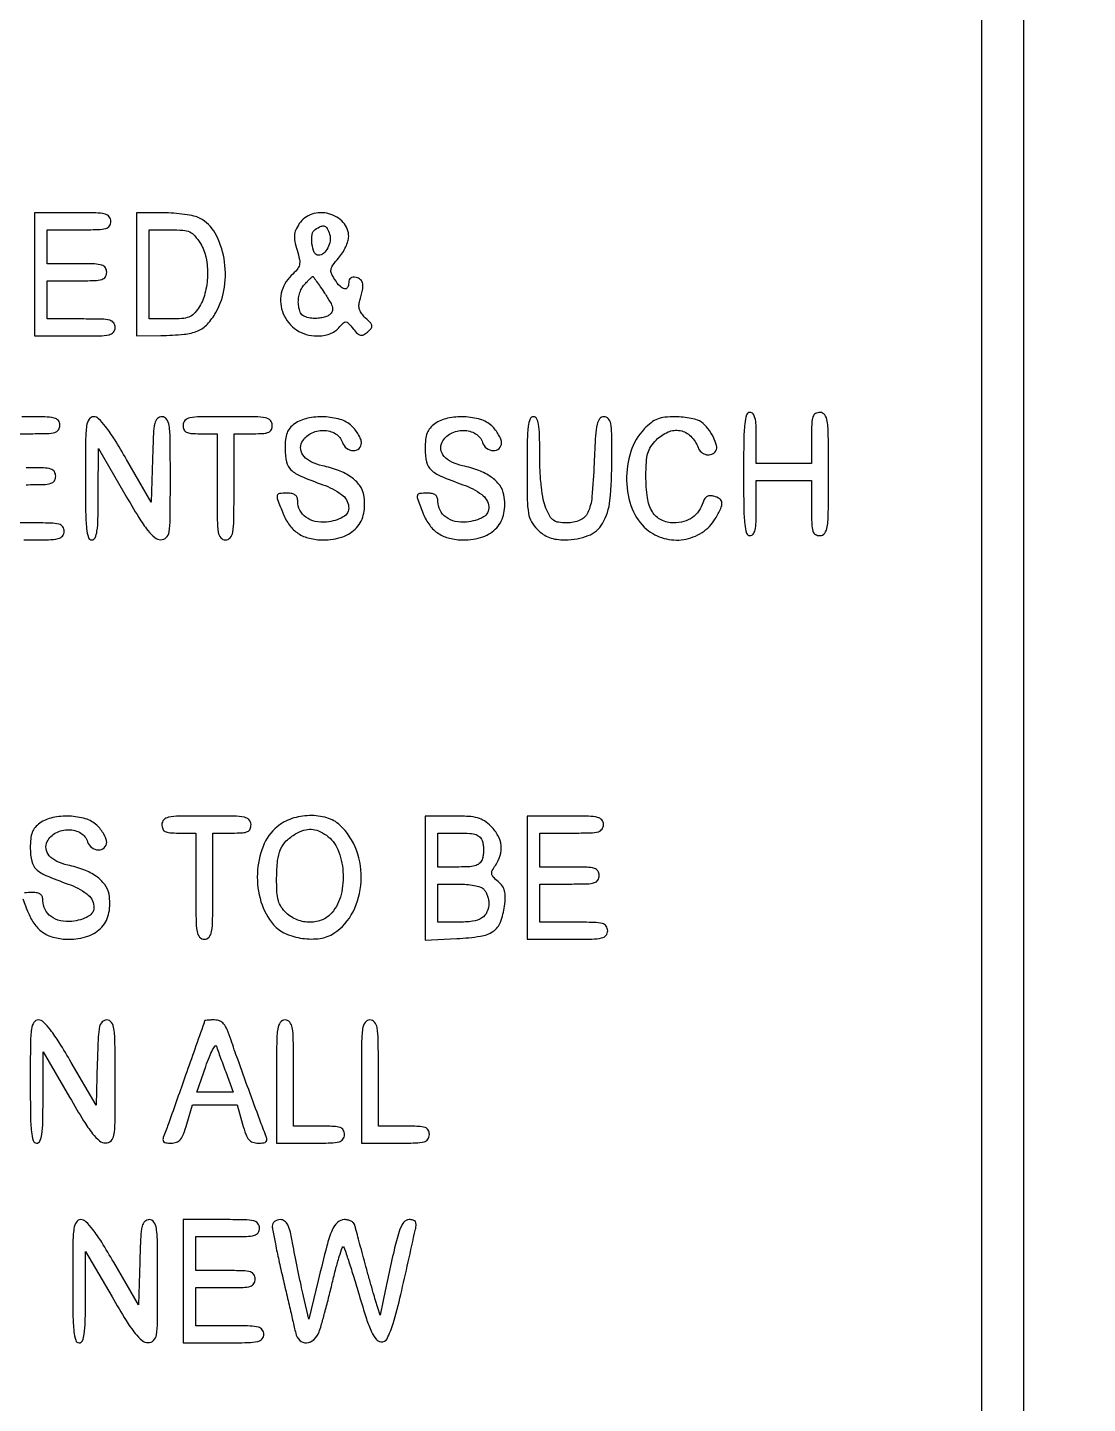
# Model space of a CAD drawing. Extents: x 0 to 1066, y 0 to 761.
# Drawn here: x 941.88 to 963, y 281.61 to 309.01 of the extents above; entities that cross this region are included whole.
import ezdxf

# ---------------------------------------------------------------- set-up
doc = ezdxf.new("R2010")
doc.units = 0
doc.header["$MEASUREMENT"] = 0

msp = doc.modelspace()

# ---------------------------------------------------------------- linework, layer by layer
for points in [[(409.06215, 749.15415), (40.8618, 749.132981), (40.8618, 380.65769), (40.8618, 12.1824), (501.2973, 12.1824), (961.7328, 12.1824), (961.7328, 380.646631), (961.7328, 749.110861), (961.41555, 749.1633, 0.040886), (961.153339, 749.184871, 0.000002), (934.190609, 749.194398, 0.000089), (904.448031, 749.199508, 0.000054), (869.1804, 749.195529, -0.000029), (813.61687, 749.186499, -0.000004), (696.10453, 749.175037, -0.000004), (556.774728, 749.163736, -0.000004)], [(942.021, 304.0947), (942.021, 302.868), (942.8247, 302.868, 0.004147), (943.315409, 302.87207, 0.047763), (943.506788, 302.893603, 0.16431), (943.594194, 302.945193, 0.179874), (943.6284, 303.0372, 0.157888), (943.59886, 303.128416, 0.176663), (943.52265, 303.179962, 0.055952), (943.357778, 303.202053, 0.005351), (942.9516, 303.2064), (942.2748, 303.2064), (942.2748, 303.5871), (942.2748, 303.9678), (942.867, 303.9678, 0.006583), (943.216892, 303.972407, 0.063075), (943.364025, 303.994993, 0.183695), (943.43287, 304.046426, 0.142406), (943.4592, 304.137, 0.142406), (943.43287, 304.227574, 0.183695), (943.364025, 304.279007, 0.063075), (943.216892, 304.301593, 0.006583), (942.867, 304.3062), (942.2748, 304.3062), (942.2748, 304.6446), (942.2748, 304.983), (942.9093, 304.983, 0.005909), (943.287326, 304.987467, 0.059311), (943.443338, 305.00979, 0.180365), (943.515856, 305.061288, 0.150217), (943.5438, 305.1522, 0.17273), (943.511127, 305.243957, 0.168559), (943.427475, 305.29555, 0.050222), (943.244922, 305.317249, 0.004487), (942.7824, 305.3214), (942.021, 305.3214)], [(944.0514, 304.0947), (944.0514, 302.868), (944.53785, 302.876433, 0.018847), (945.00082, 302.901933, 0.076273), (945.274229, 302.970281, 0.107083), (945.465418, 303.104069, 0.057946), (945.635622, 303.336964, 0.09461), (945.806613, 303.841618, 0.077415), (945.797201, 304.412231, 0.083451), (945.621567, 304.912665, 0.148656), (945.311384, 305.214403, 0.065462), (945.19904, 305.254866, 0.01784), (945.013059, 305.288574, 0.017725), (944.797431, 305.311991, 0.017594), (944.58015, 305.320153), (944.0514, 305.3214)], [(947.29768, 305.10526, 0.039553), (947.228465, 304.978855, 0.083984), (947.200481, 304.871211, 0.072516), (947.207496, 304.75044, 0.02375), (947.251759, 304.577301, -0.021576), (947.300297, 304.390824, -0.108718), (947.299752, 304.283791, -0.121255), (947.254314, 304.19277, -0.029705), (947.13763, 304.070918, 0.156133), (946.938383, 303.717507, 0.151634), (946.978247, 303.309433, 0.147851), (947.244242, 302.98841, 0.147376), (947.643883, 302.868, 0.038806), (947.780493, 302.878618, 0.049706), (947.90251, 302.910357, 0.055098), (948.005042, 302.961654, 0.072307), (948.083767, 303.03047, -0.018945), (948.175285, 303.129502, -0.216096), (948.223844, 303.147851, -0.193875), (948.272651, 303.124433, -0.014945), (948.369343, 303.012064, 0.025285), (948.455098, 302.916473, 0.141931), (948.514517, 302.883467, 0.183328), (948.573992, 302.891701, 0.04817), (948.65496, 302.946674, 0.037348), (948.729628, 303.018699, 0.217808), (948.745358, 303.069582, 0.156719), (948.719175, 303.1252, 0.017469), (948.618764, 303.225523, -0.044006), (948.541925, 303.310899, -0.080245), (948.49834, 303.393662, -0.089908), (948.485826, 303.479219, -0.068744), (948.501985, 303.572593, 0.023636), (948.556958, 303.778101, 0.092758), (948.560764, 303.908715, 0.169888), (948.517633, 303.989107, 0.135324), (948.42945, 304.034212, 0.072907), (948.368281, 304.037777, 0.130297), (948.321214, 304.020785, 0.144441), (948.291831, 303.984324, 0.098163), (948.2814, 303.931703, -0.119465), (948.2577, 303.833925, -0.339694), (948.198198, 303.805893, -0.156077), (948.109004, 303.857475, -0.039216), (948.004956, 303.991974, -0.037791), (947.939499, 304.110522, -0.151707), (947.929067, 304.19169, -0.116558), (947.965449, 304.276473, -0.018236), (948.079826, 304.419692, 0.035983), (948.156972, 304.523647, 0.031599), (948.222188, 304.642088, 0.032936), (948.267282, 304.756887, 0.077264), (948.2814, 304.847706, 0.186977), (948.17207, 305.129846, 0.14484), (947.887688, 305.301765, 0.140185), (947.548256, 305.294132, 0.174159)], [(945.326353, 304.70805, -0.090931), (945.438674, 304.426331, -0.056823), (945.468735, 304.071409, -0.056208), (945.417825, 303.713588, -0.081785), (945.28903, 303.422709, -0.053857), (945.195767, 303.309166, -0.102503), (945.096765, 303.245535, -0.073821), (944.959088, 303.214809, -0.018052), (944.72625, 303.2064), (944.3052, 303.2064), (944.3052, 304.0947), (944.3052, 304.983), (944.729443, 304.983, -0.017821), (944.979418, 304.974088, -0.090339), (945.113917, 304.939535, -0.111314), (945.213676, 304.863166, -0.033754)], [(947.901989, 304.89434, -0.115961), (947.912105, 304.76225, -0.083184), (947.865297, 304.621207, -0.090454), (947.780258, 304.513169, -0.182884), (947.680453, 304.4754, -0.300839), (947.596643, 304.530845, -0.068666), (947.549851, 304.703417, -0.065045), (947.550272, 304.890717, -0.222068), (947.6143, 304.990785, -0.037137), (947.729669, 305.052368, -0.18702), (947.801361, 305.05569, -0.196173), (947.854479, 305.009951, -0.041311)], [(947.801208, 303.72133, -0.012827), (947.9158, 303.538125, -0.075701), (947.957904, 303.433376, -0.159105), (947.95158, 303.358715, -0.120075), (947.902166, 303.292217, -0.08589), (947.839994, 303.256506, -0.038442), (947.74889, 303.230983, -0.036581), (947.645969, 303.21824, -0.041078), (947.546266, 303.221437, -0.044993), (947.424794, 303.246578, -0.124486), (947.350542, 303.29126, -0.123529), (947.306126, 303.366106, -0.043972), (947.281009, 303.488832, -0.053422), (947.280227, 303.596689, -0.047057), (947.301877, 303.70715, -0.048153), (947.342955, 303.808867, -0.063965), (947.399871, 303.890682, -0.005698), (947.457259, 303.952661, -0.008739), (947.508504, 304.004895, -0.003998), (947.55288, 304.047881, -0.192707), (947.56417, 304.0524, -0.240293), (947.575159, 304.046795, -0.001535), (947.641202, 303.955148, -0.005663), (947.715923, 303.848248, -0.003528)], [(943.0362, 300.0339, 0.003213), (943.040528, 299.360379, 0.022561), (943.059538, 299.0328, 0.049302), (943.095453, 298.857077, 0.328801), (943.1631, 298.8072, 0.295501), (943.228472, 298.849531, 0.070336), (943.266206, 298.980231, 0.029944), (943.28624, 299.227794, 0.004715), (943.291837, 299.71665), (943.293674, 300.6261), (943.820587, 299.719957, 0.006242), (944.099961, 299.253024, 0.029041), (944.279682, 298.995737, 0.052989), (944.416926, 298.855238, 0.170079), (944.53785, 298.810507, 0.199339), (944.646131, 298.853273, 0.163117), (944.703825, 298.964706, 0.036571), (944.724904, 299.223581, 0.002034), (944.7282, 300.0339, 0.002367), (944.724569, 300.801072, 0.031318), (944.704184, 301.083383, 0.117824), (944.654377, 301.212077, 0.246563), (944.56196, 301.2606, 0.195513), (944.471155, 301.223682, 0.145553), (944.417852, 301.128256, 0.043894), (944.390339, 300.921993, 0.004128), (944.37161, 300.410718), (944.3475, 299.560836), (943.854317, 300.410718, 0.007787), (943.614238, 300.809983, 0.025041), (943.437401, 301.06461, 0.035073), (943.299547, 301.219518, 0.195814), (943.198667, 301.2606, 0.254619), (943.108661, 301.211588, 0.110911), (943.060151, 301.079758, 0.030502), (943.039887, 300.793586, 0.002427)], [(944.982, 301.0914, 0.094959), (944.998563, 301.004974, 0.184152), (945.04545, 300.953925, 0.098846), (945.138439, 300.92853, 0.017388), (945.3204, 300.9222), (945.6588, 300.9222), (945.6588, 299.8647, 0.002827), (945.662531, 299.204741, 0.036854), (945.683334, 298.960537, 0.138781), (945.734594, 298.850068, 0.218517), (945.828, 298.8072, 0.218517), (945.921406, 298.850068, 0.138781), (945.972666, 298.960537, 0.036854), (945.993469, 299.204741, 0.002827), (945.9972, 299.8647), (945.9972, 300.9222), (946.3779, 300.9222, 0.013964), (946.587658, 300.928059, 0.090841), (946.689863, 300.95275, 0.188085), (946.740434, 301.003795, 0.102588), (946.7586, 301.0914, 0.193568), (946.721402, 301.183885, 0.15568), (946.626413, 301.235421, 0.043488), (946.417405, 301.256667, 0.003595), (945.8703, 301.2606, 0.003595), (945.323195, 301.256667, 0.043488), (945.114188, 301.235421, 0.15568), (945.019198, 301.183885, 0.193568)], [(947.20275, 301.118944, 0.064007), (947.109952, 301.034732, 0.085808), (947.052151, 300.937165, 0.066535), (947.021634, 300.807274, 0.024477), (947.0124, 300.618758, 0.055339), (947.041037, 300.360812, 0.149321), (947.131273, 300.202324, 0.090969), (947.325044, 300.076662, 0.013145), (947.766497, 299.906657, -0.070637), (948.140995, 299.710569, -0.215768), (948.280751, 299.467824, -0.299828), (948.172996, 299.263464, -0.104684), (947.839204, 299.16227, -0.073735), (947.612738, 299.176205, -0.104161), (947.428447, 299.257673, -0.119079), (947.309123, 299.396512, -0.118782), (947.2662, 299.574643, 0.082235), (947.253746, 299.649852, 0.147435), (947.217633, 299.700334, 0.119852), (947.153424, 299.728894, 0.045016), (947.0547, 299.7378, 0.028442), (946.900293, 299.72901, 0.327023), (946.858192, 299.690113, 0.139119), (946.864829, 299.610942, 0.005125), (946.974689, 299.328001, 0.065244), (947.103477, 299.098252, 0.088006), (947.276842, 298.935438, 0.085852), (947.49914, 298.839565, 0.059042), (947.772273, 298.8072, 0.079385), (948.161477, 298.869386, 0.130563), (948.439288, 299.050024, 0.137881), (948.581428, 299.336502, 0.093265), (948.581628, 299.703247, 0.114024), (948.498095, 299.894128, 0.079467), (948.32907, 300.058886, 0.063948), (948.079722, 300.1907, 0.038754), (947.758566, 300.283434, -0.060203), (947.541887, 300.356177, -0.103319), (947.390806, 300.471045, -0.141227), (947.326442, 300.609835, -0.162669), (947.350878, 300.753146, -0.149104), (947.524637, 300.926203, -0.123853), (947.779031, 300.988698, -0.133716), (948.018353, 300.9221, -0.183571), (948.155873, 300.748672, 0.153609), (948.237787, 300.632012, 0.157876), (948.370816, 300.584861, 0.194842), (948.486796, 300.628172, 0.210147), (948.5352, 300.738253, 0.093821), (948.521533, 300.810446, 0.037607), (948.477683, 300.90137, 0.035541), (948.414323, 300.994863, 0.037508), (948.339397, 301.076653, 0.118482), (948.11367, 301.205394, 0.061394), (947.791323, 301.257356, 0.060569), (947.459156, 301.229454, 0.10142)], [(949.99455, 301.118944, 0.064007), (949.901752, 301.034732, 0.085808), (949.843951, 300.937165, 0.066535), (949.813434, 300.807274, 0.024477), (949.8042, 300.618758, 0.055339), (949.832837, 300.360812, 0.149321), (949.923073, 300.202324, 0.090969), (950.116844, 300.076662, 0.013145), (950.558297, 299.906657, -0.070637), (950.932795, 299.710569, -0.215768), (951.072551, 299.467824, -0.299828), (950.964796, 299.263464, -0.104684), (950.631004, 299.16227, -0.073735), (950.404538, 299.176205, -0.104161), (950.220247, 299.257673, -0.119079), (950.100923, 299.396512, -0.118782), (950.058, 299.574643, 0.082235), (950.045546, 299.649852, 0.147435), (950.009433, 299.700334, 0.119852), (949.945224, 299.728894, 0.045016), (949.8465, 299.7378, 0.028442), (949.692093, 299.72901, 0.327023), (949.649992, 299.690113, 0.139119), (949.656629, 299.610942, 0.005125), (949.766489, 299.328001, 0.065244), (949.895277, 299.098252, 0.088006), (950.068642, 298.935438, 0.085852), (950.29094, 298.839565, 0.059042), (950.564073, 298.8072, 0.079385), (950.953277, 298.869386, 0.130563), (951.231088, 299.050024, 0.137881), (951.373228, 299.336502, 0.093265), (951.373428, 299.703247, 0.114024), (951.289895, 299.894128, 0.079467), (951.12087, 300.058886, 0.063948), (950.871522, 300.1907, 0.038754), (950.550366, 300.283434, -0.060203), (950.333687, 300.356177, -0.103319), (950.182606, 300.471045, -0.141227), (950.118242, 300.609835, -0.162669), (950.142678, 300.753146, -0.149104), (950.316437, 300.926203, -0.123853), (950.570831, 300.988698, -0.133716), (950.810153, 300.9221, -0.183571), (950.947673, 300.748672, 0.153609), (951.029587, 300.632012, 0.157876), (951.162616, 300.584861, 0.194842), (951.278596, 300.628172, 0.210147), (951.327, 300.738253, 0.093821), (951.313333, 300.810446, 0.037607), (951.269483, 300.90137, 0.035541), (951.206123, 300.994863, 0.037508), (951.131197, 301.076653, 0.118482), (950.90547, 301.205394, 0.061394), (950.583123, 301.257356, 0.060569), (950.250956, 301.229454, 0.10142)], [(951.8346, 300.241555, 0.003964), (951.839625, 299.607702, 0.037977), (951.86437, 299.338831, 0.086932), (951.92429, 299.170039, 0.067817), (952.042255, 299.014855, 0.045287), (952.159429, 298.91718, 0.061733), (952.281229, 298.853605, 0.057123), (952.422102, 298.818588, 0.032389), (952.597716, 298.8072, 0.091481), (953.055483, 298.89166, 0.171956), (953.338283, 299.132525, 0.107033), (953.486319, 299.59233, 0.02456), (953.5266, 300.411883, 0.004091), (953.522458, 300.918082, 0.042042), (953.501504, 301.126079, 0.139542), (953.453241, 301.223071, 0.210994), (953.368267, 301.2606, 0.224554), (953.281766, 301.219689, 0.120063), (953.229404, 301.110807, 0.038088), (953.19861, 300.880874, 0.003955), (953.171825, 300.335662, -0.011778), (953.12815, 299.66191, -0.086058), (953.045304, 299.350462, -0.186836), (952.889586, 299.199554, -0.100409), (952.623624, 299.1456, -0.036356), (952.461866, 299.157377, -0.118728), (952.362954, 299.197081, -0.110433), (952.288963, 299.279302, -0.02926), (952.210983, 299.438983, -0.051176), (952.159426, 299.609561, -0.018965), (952.121064, 299.857797, -0.016895), (952.096492, 300.15819, -0.011958), (952.0884, 300.496483, 0.005918), (952.083605, 300.901643, 0.03524), (952.063738, 301.112097, 0.084231), (952.025549, 301.222637, 0.274093), (951.9615, 301.2606, 0.308918), (951.895315, 301.215395, 0.062189), (951.858384, 301.069609, 0.026926), (951.839083, 300.794539, 0.004053)], [(954.170029, 301.01612, 0.114205), (953.902161, 300.56574, 0.083506), (953.819234, 299.987764, 0.085163), (953.929764, 299.425294, 0.127519), (954.218203, 299.019227, 0.108551), (954.564066, 298.837735, 0.105254), (954.958205, 298.815143, 0.106878), (955.322622, 298.954573, 0.11522), (955.585318, 299.229312, 0.021165), (955.693999, 299.432461, 0.127063), (955.717165, 299.549049, 0.232712), (955.674427, 299.624758, 0.086167), (955.559943, 299.676943, 0.067058), (955.483089, 299.686355, 0.120753), (955.421962, 299.670591, 0.12276), (955.375709, 299.628609, 0.07065), (955.342901, 299.560411, -0.072622), (955.256776, 299.383171, -0.089596), (955.128295, 299.252259, -0.08774), (954.959831, 299.172738, -0.066597), (954.756987, 299.1456, -0.114856), (954.506875, 299.203822, -0.145297), (954.333322, 299.364208, -0.099183), (954.233715, 299.647134, -0.035212), (954.2034, 300.077069, -0.014703), (954.211729, 300.360243, -0.055361), (954.241625, 300.535021, -0.07729), (954.303079, 300.667512, -0.049247), (954.411055, 300.799145, -0.096703), (954.644625, 300.956412, -0.146157), (954.886627, 300.983024, -0.15206), (955.096832, 300.87291, -0.107279), (955.242338, 300.64725, 0.127947), (955.308611, 300.553126, 0.131147), (955.41176, 300.504314, 0.142401), (955.519076, 300.515266, 0.159485), (955.598219, 300.582052, 0.211029), (955.612363, 300.684173, 0.047286), (955.546819, 300.851749, 0.046742), (955.438702, 301.02391, 0.065556), (955.310531, 301.152159, 0.088545), (955.233429, 301.192119, 0.025252), (955.102336, 301.225736, 0.02458), (954.947906, 301.249294, 0.023821), (954.790278, 301.257909, 0.026305), (954.58023, 301.248319, 0.068477), (954.433386, 301.213166, 0.074054), (954.308248, 301.141592, 0.034872)], [(956.1492, 300.1185, 0.003213), (956.153528, 299.444979, 0.022561), (956.172538, 299.1174, 0.049302), (956.208453, 298.941677, 0.328801), (956.2761, 298.8918, 0.232029), (956.337837, 298.92208, 0.108427), (956.376969, 299.0046, 0.047315), (956.397701, 299.160457, 0.00942), (956.403, 299.4417), (956.403, 299.9916), (956.9529, 299.9916), (957.5028, 299.9916), (957.5028, 299.4417, 0.007414), (957.507571, 299.11992, 0.067313), (957.530458, 298.981688, 0.186514), (957.581813, 298.916504, 0.134481), (957.672, 298.8918, 0.240299), (957.766322, 298.939909, 0.123223), (957.817133, 299.066287, 0.031956), (957.837611, 299.345638, 0.002322), (957.8412, 300.1185, 0.002322), (957.837611, 300.891362, 0.031956), (957.817133, 301.170712, 0.123223), (957.766322, 301.297091, 0.240299), (957.672, 301.3452, 0.12648), (957.582268, 301.322132, 0.188641), (957.531, 301.2606, 0.072107), (957.507767, 301.131298, 0.008455), (957.5028, 300.8376), (957.5028, 300.33), (956.9529, 300.33), (956.403, 300.33), (956.403, 300.8376, 0.010614), (956.397547, 301.094441, 0.050675), (956.376563, 301.23945, 0.113455), (956.337268, 301.31663, 0.222027), (956.2761, 301.3452, 0.328801), (956.208453, 301.295323, 0.049302), (956.172538, 301.1196, 0.022561), (956.153528, 300.792021, 0.003213)], [(944.559, 293.139, 0.094959), (944.575563, 293.052574, 0.184152), (944.62245, 293.001525, 0.098846), (944.715439, 292.97613, 0.017388), (944.8974, 292.9698), (945.2358, 292.9698), (945.2358, 291.9123, 0.002827), (945.239531, 291.252341, 0.036854), (945.260334, 291.008137, 0.138781), (945.311594, 290.897668, 0.218517), (945.405, 290.8548, 0.218517), (945.498406, 290.897668, 0.138781), (945.549666, 291.008137, 0.036854), (945.570469, 291.252341, 0.002827), (945.5742, 291.9123), (945.5742, 292.9698), (945.9549, 292.9698, 0.013964), (946.164658, 292.975659, 0.090841), (946.266863, 293.00035, 0.188085), (946.317434, 293.051395, 0.102588), (946.3356, 293.139, 0.193568), (946.298402, 293.231485, 0.15568), (946.203413, 293.283021, 0.043488), (945.994405, 293.304267, 0.003595), (945.4473, 293.3082, 0.003595), (944.900195, 293.304267, 0.043488), (944.691188, 293.283021, 0.15568), (944.596198, 293.231485, 0.193568)], [(946.858003, 293.096173, 0.123885), (946.574812, 292.703477, 0.085485), (946.461237, 292.164557, 0.082885), (946.533708, 291.602536, 0.104562), (946.785439, 291.143926, 0.111799), (947.023409, 290.967575, 0.06908), (947.359808, 290.871881, 0.069045), (947.709765, 290.871415, 0.111332), (947.987682, 290.975481, 0.131426), (948.368439, 291.40146, 0.103697), (948.528854, 292.001111, 0.101152), (948.43619, 292.627453, 0.118621), (948.105571, 293.127019, 0.118666), (947.845835, 293.273601, 0.075716), (947.500156, 293.317538, 0.073305), (947.145141, 293.256207, 0.095814)], [(949.8042, 292.072253), (949.8042, 290.836306), (950.437249, 290.868274, 0.024309), (950.908174, 290.915079, 0.112633), (951.161326, 291.013848, 0.153372), (951.305142, 291.195335, 0.058166), (951.38588, 291.512148, 0.023573), (951.401621, 291.694307, 0.073694), (951.38839, 291.816263, 0.094912), (951.343036, 291.911502, 0.057312), (951.257725, 292.003408, -0.027153), (951.163013, 292.093859, -0.149392), (951.132177, 292.156488, -0.161279), (951.142837, 292.22302, -0.033096), (951.205333, 292.326145, 0.080592), (951.299689, 292.521387, 0.100315), (951.317643, 292.721737, 0.097349), (951.255981, 292.917823, 0.071783), (951.119345, 293.100545, 0.050512), (950.985195, 293.210021, 0.079484), (950.850003, 293.271188, 0.053942), (950.66751, 293.300352, 0.012674), (950.357945, 293.3082), (949.8042, 293.3082)], [(951.8346, 292.0815), (951.8346, 290.8548), (952.6383, 290.8548, 0.004147), (953.129009, 290.85887, 0.047763), (953.320388, 290.880403, 0.16431), (953.407794, 290.931993, 0.179874), (953.442, 291.024, 0.157888), (953.41246, 291.115216, 0.176663), (953.33625, 291.166763, 0.055952), (953.171378, 291.188853, 0.005351), (952.7652, 291.1932), (952.0884, 291.1932), (952.0884, 291.5739), (952.0884, 291.9546), (952.6806, 291.9546, 0.006583), (953.030492, 291.959207, 0.063075), (953.177625, 291.981793, 0.183695), (953.24647, 292.033226, 0.142406), (953.2728, 292.1238, 0.142406), (953.24647, 292.214374, 0.183695), (953.177625, 292.265807, 0.063075), (953.030492, 292.288393, 0.006583), (952.6806, 292.293), (952.0884, 292.293), (952.0884, 292.6314), (952.0884, 292.9698), (952.7229, 292.9698, 0.005909), (953.100926, 292.974267, 0.059311), (953.256938, 292.99659, 0.180365), (953.329456, 293.048088, 0.150217), (953.3574, 293.139, 0.17273), (953.324727, 293.230757, 0.168559), (953.241075, 293.28235, 0.050222), (953.058522, 293.304049, 0.004487), (952.596, 293.3082), (951.8346, 293.3082)], [(947.837097, 292.924439, -0.143223), (948.064798, 292.640123, -0.079931), (948.16726, 292.204953, -0.077332), (948.129065, 291.743818, -0.11509), (947.947796, 291.38355, -0.119537), (947.759384, 291.243995, -0.098447), (947.513727, 291.193352, -0.09388), (947.257277, 291.240062, -0.097006), (947.039003, 291.377147, -0.056872), (946.938083, 291.49624, -0.080028), (946.880187, 291.622596, -0.054705), (946.852363, 291.794324, -0.014142), (946.845891, 292.075097, -0.025001), (946.864955, 292.419955, -0.075567), (946.924382, 292.646938, -0.098225), (947.037837, 292.811805, -0.062967), (947.2239, 292.952219, -0.051006), (947.388666, 293.025558, -0.090781), (947.535314, 293.045595, -0.090761), (947.679571, 293.012381, -0.050966)], [(950.9463, 292.8006, -0.047189), (950.962979, 292.72349, -0.029688), (950.968452, 292.6314, -0.029688), (950.962979, 292.53931, -0.047189), (950.9463, 292.4622, -0.103276), (950.898162, 292.376774, -0.127418), (950.822871, 292.325447, -0.071188), (950.697844, 292.299746, -0.015153), (950.475299, 292.293), (950.058, 292.293), (950.058, 292.6314), (950.058, 292.9698), (950.475299, 292.9698, -0.015153), (950.697844, 292.963054, -0.071188), (950.822871, 292.937353, -0.127418), (950.898162, 292.886026, -0.103276)], [(950.97168, 291.85308, -0.070395), (951.010594, 291.801339, -0.038897), (951.043379, 291.729194, -0.037889), (951.065731, 291.64937, -0.049362), (951.0732, 291.5739, -0.103441), (951.036545, 291.398618, -0.151109), (950.934193, 291.280079, -0.105063), (950.750777, 291.213285, -0.034985), (950.46408, 291.1932), (950.058, 291.1932), (950.058, 291.5739), (950.058, 291.9546), (950.46408, 291.9546, -0.022886), (950.626985, 291.94714, -0.026473), (950.780696, 291.924779, -0.026952), (950.906895, 291.892381, -0.120635)], [(941.9364, 288.0207, 0.003213), (941.940728, 287.347179, 0.022561), (941.959738, 287.0196, 0.049302), (941.995653, 286.843877, 0.328801), (942.0633, 286.794, 0.295501), (942.128672, 286.836331, 0.070336), (942.166406, 286.967031, 0.029944), (942.18644, 287.214594, 0.004715), (942.192037, 287.70345), (942.193874, 288.6129), (942.720787, 287.706757, 0.006242), (943.000161, 287.239824, 0.029041), (943.179882, 286.982537, 0.052989), (943.317126, 286.842038, 0.170079), (943.43805, 286.797307, 0.199339), (943.546331, 286.840073, 0.163117), (943.604025, 286.951506, 0.036571), (943.625104, 287.210381, 0.002034), (943.6284, 288.0207, 0.002367), (943.624769, 288.787872, 0.031318), (943.604384, 289.070183, 0.117824), (943.554577, 289.198877, 0.246563), (943.46216, 289.2474, 0.195513), (943.371355, 289.210482, 0.145553), (943.318052, 289.115056, 0.043894), (943.290539, 288.908793, 0.004128), (943.27181, 288.397518), (943.2477, 287.547636), (942.754517, 288.397518, 0.007787), (942.514438, 288.796783, 0.025041), (942.337601, 289.05141, 0.035073), (942.199747, 289.206318, 0.195814), (942.098867, 289.2474, 0.254619), (942.008861, 289.198388, 0.110911), (941.960351, 289.066558, 0.030502), (941.940087, 288.780386, 0.002427)], [(945.404995, 289.22625, -0.084799), (945.398491, 289.188234, -0.000052), (945.03252, 288.149462, -0.000388), (944.696976, 287.199728, -0.009822), (944.599975, 286.94205, 0.060048), (944.580383, 286.868319, 0.230938), (944.594632, 286.824462, 0.170663), (944.642725, 286.800354, 0.031659), (944.742979, 286.794, 0.086283), (944.851094, 286.812797, 0.134827), (944.927923, 286.866759, 0.082591), (944.989996, 286.97377, 0.018432), (945.057468, 287.1747), (945.169876, 287.5554), (945.614843, 287.5554), (946.059811, 287.5554), (946.1664, 287.1747, 0.017944), (946.231785, 286.96979, 0.087286), (946.292012, 286.864331, 0.141822), (946.369234, 286.811952, 0.078722), (946.482546, 286.794, 0.029308), (946.587692, 286.800168, 0.166988), (946.637422, 286.824076, 0.236769), (946.652264, 286.867866, 0.061225), (946.63249, 286.94205, -0.006965), (946.510201, 287.258406, -0.001209), (946.288945, 287.85984, -0.001323), (946.069217, 288.466587, -0.005089), (945.937452, 288.84555, 0.017403), (945.858681, 289.0553, 0.074917), (945.789922, 289.169075, 0.125362), (945.710216, 289.226972, 0.094981), (945.603649, 289.2474, 0.00999), (945.527484, 289.245878, 0.016528), (945.463352, 289.241187, 0.010464), (945.412248, 289.234662, 0.371455)], [(946.8432, 288.0207), (946.8432, 286.794), (947.52, 286.794, 0.005351), (947.926178, 286.798347, 0.055952), (948.09105, 286.820437, 0.176663), (948.16726, 286.871984, 0.157888), (948.1968, 286.9632, 0.12648), (948.173732, 287.052932, 0.188641), (948.1122, 287.1042, 0.072107), (947.982898, 287.127433, 0.008455), (947.6892, 287.1324), (947.1816, 287.1324), (947.1816, 288.1899, 0.002827), (947.177869, 288.849859, 0.036854), (947.157066, 289.094062, 0.138781), (947.105806, 289.204532, 0.218517), (947.0124, 289.2474, 0.240299), (946.918078, 289.199291, 0.123223), (946.867267, 289.072912, 0.031956), (946.846789, 288.793562, 0.002322)], [(948.5352, 288.0207), (948.5352, 286.794), (949.212, 286.794, 0.005351), (949.618178, 286.798347, 0.055952), (949.78305, 286.820437, 0.176663), (949.85926, 286.871984, 0.157888), (949.8888, 286.9632, 0.12648), (949.865732, 287.052932, 0.188641), (949.8042, 287.1042, 0.072107), (949.674898, 287.127433, 0.008455), (949.3812, 287.1324), (948.8736, 287.1324), (948.8736, 288.1899, 0.002827), (948.869869, 288.849859, 0.036854), (948.849066, 289.094062, 0.138781), (948.797806, 289.204532, 0.218517), (948.7044, 289.2474, 0.240299), (948.610078, 289.199291, 0.123223), (948.559267, 289.072912, 0.031956), (948.538789, 288.793562, 0.002322)], [(945.831155, 288.21105), (945.980944, 287.8092), (945.618638, 287.8092), (945.256332, 287.8092), (945.434143, 288.323618, -0.011999), (945.504893, 288.513424, -0.026422), (945.569917, 288.653859, -0.047278), (945.620234, 288.730501, -0.601846), (945.64666, 288.725468, 0.009837), (945.668496, 288.659295, 0.001488), (945.715171, 288.527923, 0.001668), (945.771262, 288.373156, 0.001442)], [(942.7824, 284.0445, 0.003213), (942.786728, 283.370979, 0.022561), (942.805738, 283.0434, 0.049302), (942.841653, 282.867677, 0.328801), (942.9093, 282.8178, 0.295501), (942.974672, 282.860131, 0.070336), (943.012406, 282.990831, 0.029944), (943.03244, 283.238394, 0.004715), (943.038037, 283.72725), (943.039874, 284.6367), (943.566787, 283.730557, 0.006242), (943.846161, 283.263624, 0.029041), (944.025882, 283.006337, 0.052989), (944.163126, 282.865838, 0.170079), (944.28405, 282.821107, 0.199339), (944.392331, 282.863873, 0.163117), (944.450025, 282.975306, 0.036571), (944.471104, 283.234181, 0.002034), (944.4744, 284.0445, 0.002367), (944.470769, 284.811672, 0.031318), (944.450384, 285.093983, 0.117824), (944.400577, 285.222677, 0.246563), (944.30816, 285.2712, 0.195513), (944.217355, 285.234282, 0.145553), (944.164052, 285.138856, 0.043894), (944.136539, 284.932593, 0.004128), (944.11781, 284.421318), (944.0937, 283.571436), (943.600517, 284.421318, 0.007787), (943.360438, 284.820583, 0.025041), (943.183601, 285.07521, 0.035073), (943.045747, 285.230118, 0.195814), (942.944867, 285.2712, 0.254619), (942.854861, 285.222188, 0.110911), (942.806351, 285.090358, 0.030502), (942.786087, 284.804186, 0.002427)], [(944.982, 284.0445), (944.982, 282.8178), (945.7857, 282.8178, 0.004147), (946.276409, 282.82187, 0.047763), (946.467788, 282.843403, 0.16431), (946.555194, 282.894993, 0.179874), (946.5894, 282.987, 0.157888), (946.55986, 283.078216, 0.176663), (946.48365, 283.129762, 0.055952), (946.318778, 283.151853, 0.005351), (945.9126, 283.1562), (945.2358, 283.1562), (945.2358, 283.5369), (945.2358, 283.9176), (945.828, 283.9176, 0.006583), (946.177892, 283.922207, 0.063075), (946.325025, 283.944793, 0.183695), (946.39387, 283.996226, 0.142406), (946.4202, 284.0868, 0.142406), (946.39387, 284.177374, 0.183695), (946.325025, 284.228807, 0.063075), (946.177892, 284.251393, 0.006583), (945.828, 284.256), (945.2358, 284.256), (945.2358, 284.5944), (945.2358, 284.9328), (945.8703, 284.9328, 0.005909), (946.248326, 284.937267, 0.059311), (946.404338, 284.95959, 0.180365), (946.476856, 285.011088, 0.150217), (946.5048, 285.102, 0.17273), (946.472127, 285.193757, 0.168559), (946.388475, 285.24535, 0.050222), (946.205922, 285.267049, 0.004487), (945.7434, 285.2712), (944.982, 285.2712)], [(946.7586, 285.143604, 0.047767), (946.766843, 285.057513, 0.002528), (946.820638, 284.786543, 0.003959), (946.888892, 284.464657, 0.00287), (946.969793, 284.107254, -0.000002), (947.0539, 283.745338, -0.000002), (947.131937, 283.409531, -0.000002), (947.197437, 283.127667, -0.000017), (947.225205, 283.00815, 0.147869), (947.306527, 282.866731, 0.205885), (947.442044, 282.817382, 0.176392), (947.587855, 282.880075, 0.11354), (947.691246, 283.034683, 0.021448), (947.733656, 283.162471, 0.003611), (947.802471, 283.410807, 0.003945), (947.878981, 283.704064, 0.003496), (947.954089, 284.010547, -0.006156), (948.02632, 284.298652, -0.010899), (948.093962, 284.534099, -0.005551), (948.154641, 284.721807, -0.556878), (948.17695, 284.72705, -0.11647), (948.20007, 284.689634, -0.001547), (948.285985, 284.429081, -0.004332), (948.382293, 284.125034, -0.00282), (948.488485, 283.772336, 0.006286), (948.634808, 283.298277, 0.030826), (948.737062, 283.037423, 0.058933), (948.827181, 282.891403, 0.190588), (948.924084, 282.835475, 0.326366), (949.046675, 282.899944, 0.039676), (949.165307, 283.200083, 0.018108), (949.319541, 283.777796, 0.002117), (949.611534, 285.08085, 0.040046), (949.624478, 285.17533, 0.15964), (949.609614, 285.231094, 0.190105), (949.566744, 285.261568, 0.060633), (949.487608, 285.2712, 0.243546), (949.374612, 285.21269, 0.075824), (949.286429, 285.036417, 0.023764), (949.184862, 284.66213, 0.001912), (948.968279, 283.6638), (948.905226, 283.3677), (948.814998, 283.6638, -0.004222), (948.770412, 283.814672, -0.001439), (948.708159, 284.034454, -0.00143), (948.640805, 284.277556, -0.001648), (948.577996, 284.5098, 0.00027), (948.519598, 284.728117, 0.000345), (948.465537, 284.929231, 0.000267), (948.42, 285.097813, 0.002921), (948.401266, 285.16545, 0.133791), (948.376906, 285.205901, 0.071199), (948.329012, 285.240136, 0.062684), (948.26611, 285.263328, 0.057069), (948.197361, 285.2712, 0.191396), (948.059637, 285.216476, 0.101864), (947.952733, 285.063952, 0.038771), (947.845181, 284.750773, 0.004991), (947.67415, 284.061787), (947.489806, 283.28614), (947.381033, 283.74992, -0.004337), (947.332444, 283.965487, -0.002315), (947.27592, 284.232785, -0.002304), (947.220721, 284.506277, -0.003592), (947.175945, 284.74245, 0.011053), (947.119027, 285.019979, 0.057006), (947.067063, 285.16769, 0.121799), (947.004034, 285.24335, 0.159795), (946.919115, 285.2712, 0.077986), (946.857796, 285.261577, 0.090324), (946.805751, 285.233719, 0.100781), (946.770958, 285.192266, 0.124994)]]:
    msp.add_lwpolyline(points, format="xyb", close=True)
for points in [[(710.559243, 95.267872, -0.000023), (733.258836, 95.240684, -0.000004), (756.324384, 95.211821, -0.198594)], [(542.992229, 95.24091, -0.000004), (565.972908, 95.212432, -0.198597)], [(606.442229, 95.24091, -0.000004), (629.422908, 95.212432, -0.198597)], [(669.892229, 95.24091, -0.000004), (692.872908, 95.212432, -0.198597)], [(941.2596, 300.9222), (941.8941, 300.9222, 0.005909), (942.272126, 300.926667, 0.059311), (942.428138, 300.94899, 0.180365), (942.500656, 301.000488, 0.150217), (942.5286, 301.0914, 0.17273), (942.495927, 301.183157, 0.168559), (942.412275, 301.23475, 0.050222), (942.229722, 301.256449, 0.004487), (941.7672, 301.2606)], [(941.8518, 299.907, 0.006583), (942.201692, 299.911607, 0.063075), (942.348825, 299.934193, 0.183695), (942.41767, 299.985626, 0.142406), (942.444, 300.0762, 0.142406), (942.41767, 300.166774, 0.183695), (942.348825, 300.218207, 0.063075), (942.201692, 300.240793, 0.006583), (941.8518, 300.2454)], [(941.8095, 298.8072, 0.004147), (942.300209, 298.81127, 0.047763), (942.491588, 298.832803, 0.16431), (942.578994, 298.884393, 0.179874), (942.6132, 298.9764, 0.157888), (942.58366, 299.067616, 0.176663), (942.50745, 299.119163, 0.055952), (942.342578, 299.141253, 0.005351), (941.9364, 299.1456), (941.2596, 299.1456)], [(941.788829, 291.658542, 0.005125), (941.898689, 291.375601, 0.065244), (942.027477, 291.145852, 0.088006), (942.200842, 290.983038, 0.085852), (942.42314, 290.887165, 0.059042), (942.696273, 290.8548, 0.079385), (943.085477, 290.916986, 0.130563), (943.363288, 291.097624, 0.137881), (943.505428, 291.384102, 0.093265), (943.505628, 291.750847, 0.114024), (943.422095, 291.941728, 0.079467), (943.25307, 292.106486, 0.063948), (943.003722, 292.2383, 0.038754), (942.682566, 292.331034, -0.060203), (942.465887, 292.403777, -0.103319), (942.314806, 292.518645, -0.141227), (942.250442, 292.657435, -0.162669), (942.274878, 292.800746, -0.149104), (942.448637, 292.973803, -0.123853), (942.703031, 293.036298, -0.133716), (942.942353, 292.9697, -0.183571), (943.079873, 292.796272, 0.153609), (943.161787, 292.679612, 0.157876), (943.294816, 292.632461, 0.194842), (943.410796, 292.675772, 0.210147), (943.4592, 292.785853, 0.093821), (943.445533, 292.858046, 0.037607), (943.401683, 292.94897, 0.035541), (943.338323, 293.042463, 0.037508), (943.263397, 293.124253, 0.118482), (943.03767, 293.252994, 0.061394), (942.715323, 293.304956, 0.060569), (942.383156, 293.277054, 0.10142), (942.12675, 293.166544, 0.064007), (942.033952, 293.082332, 0.085808), (941.976151, 292.984765, 0.066535), (941.945634, 292.854874, 0.024477), (941.9364, 292.666358, 0.055339), (941.965037, 292.408412, 0.149321), (942.055273, 292.249924, 0.090969), (942.249044, 292.124262, 0.013145), (942.690497, 291.954257, -0.070637), (943.064995, 291.758169, -0.215768), (943.204751, 291.515424, -0.299828), (943.096996, 291.311064, -0.104684), (942.763204, 291.20987, -0.073735), (942.536738, 291.223805, -0.104161), (942.352447, 291.305273, -0.119079), (942.233123, 291.444112, -0.118782), (942.1902, 291.622243, 0.082235), (942.177746, 291.697452, 0.147435), (942.141633, 291.747934, 0.119852), (942.077424, 291.776494, 0.045016), (941.9787, 291.7854, 0.028442), (941.824293, 291.77661, 0.327023)]]:
    msp.add_lwpolyline(points, format="xyb")
msp.add_lwpolyline([(960.8868, 276.0921), (960.8868, 229.0122), (869.3496, 229.0122), (777.8124, 229.0122), (777.8124, 276.0921), (777.8124, 323.172), (869.3496, 323.172), (960.8868, 323.172)], close=True)

doc.saveas('drawing.dxf')
